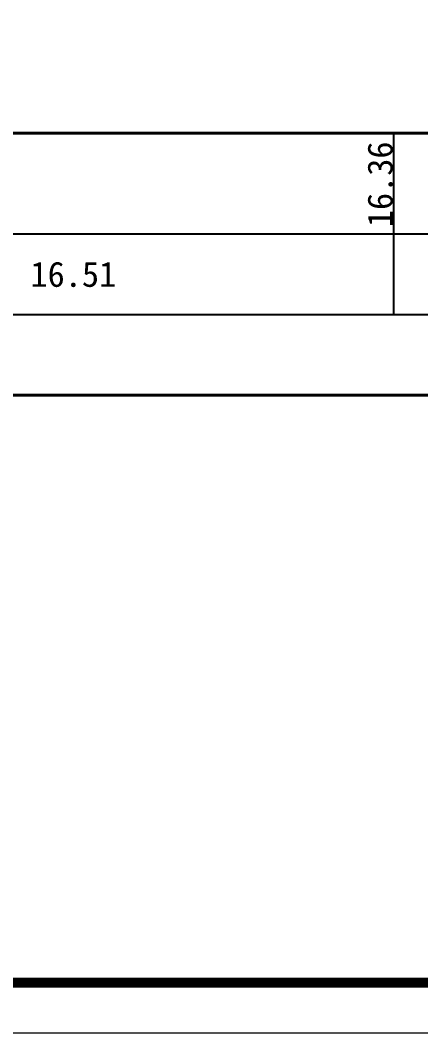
# Model space of a CAD drawing. Header units: millimetres. Extents: x -255 to 9196, y 129 to 426.
# Drawn here: x 2945.6 to 2985.3, y 129.3 to 229.9 of the extents above; entities that cross this region are included whole.
import ezdxf

# ---------------------------------------------------------------- set-up
doc = ezdxf.new("R2010")
doc.units = ezdxf.units.MM
doc.layers.add('不打印', color=7, linetype='Continuous', plot=False)
doc.layers.add('地质-图框', color=7, linetype='Continuous')
doc.layers.add('地质-标注栏', color=7, linetype='Continuous')
doc.styles.add('标注栏数据', font='simfang_0.ttf', dxfattribs={"width": 0.7, "height": 2.5})

msp = doc.modelspace()

# ---------------------------------------------------------------- linework, layer by layer
at = {"layer": '不打印', "linetype": 'Continuous', "const_width": 0.15}
msp.add_lwpolyline([(2755.49, 129.34), (3175.49, 129.34), (3175.49, 426.34), (2755.49, 426.34), (2755.49, 129.34)], dxfattribs=at)
at = {"layer": '地质-图框', "linetype": 'Continuous', "const_width": 1}
msp.add_lwpolyline([(2760.49, 134.34), (3170.49, 134.34), (3170.49, 421.34), (2760.49, 421.34), (2760.49, 134.34), (3170.49, 134.34)], dxfattribs=at)
at = {"layer": '地质-标注栏', "color": 7, "linetype": 'Continuous', "const_width": 0.3}
for points in [[(2786.92, 218.69), (3144.06, 218.69)], [(2786.92, 192.69), (3144.06, 192.69)]]:
    msp.add_lwpolyline(points, dxfattribs=at)
at = {"layer": '地质-标注栏', "color": 7, "linetype": 'Continuous'}
for points in [[(2982.64, 208.69), (2982.64, 218.69)], [(2786.92, 208.69), (3144.06, 208.69)], [(2982.64, 200.69), (2982.64, 208.69)], [(2982.64, 200.69), (2982.64, 208.69)], [(2786.92, 200.69), (3144.06, 200.69)]]:
    msp.add_lwpolyline(points, dxfattribs=at)

# ---------------------------------------------------------------- texts
at = {"layer": '地质-标注栏', "color": 7, "linetype": 'Continuous', "style": '标注栏数据'}
msp.add_text('16.36', height=2.5, rotation=90, dxfattribs=at).set_placement((2982.54, 209.37))
msp.add_text('16.51', height=2.5, dxfattribs=at).set_placement((2946.6, 203.44))

doc.saveas('drawing.dxf')
